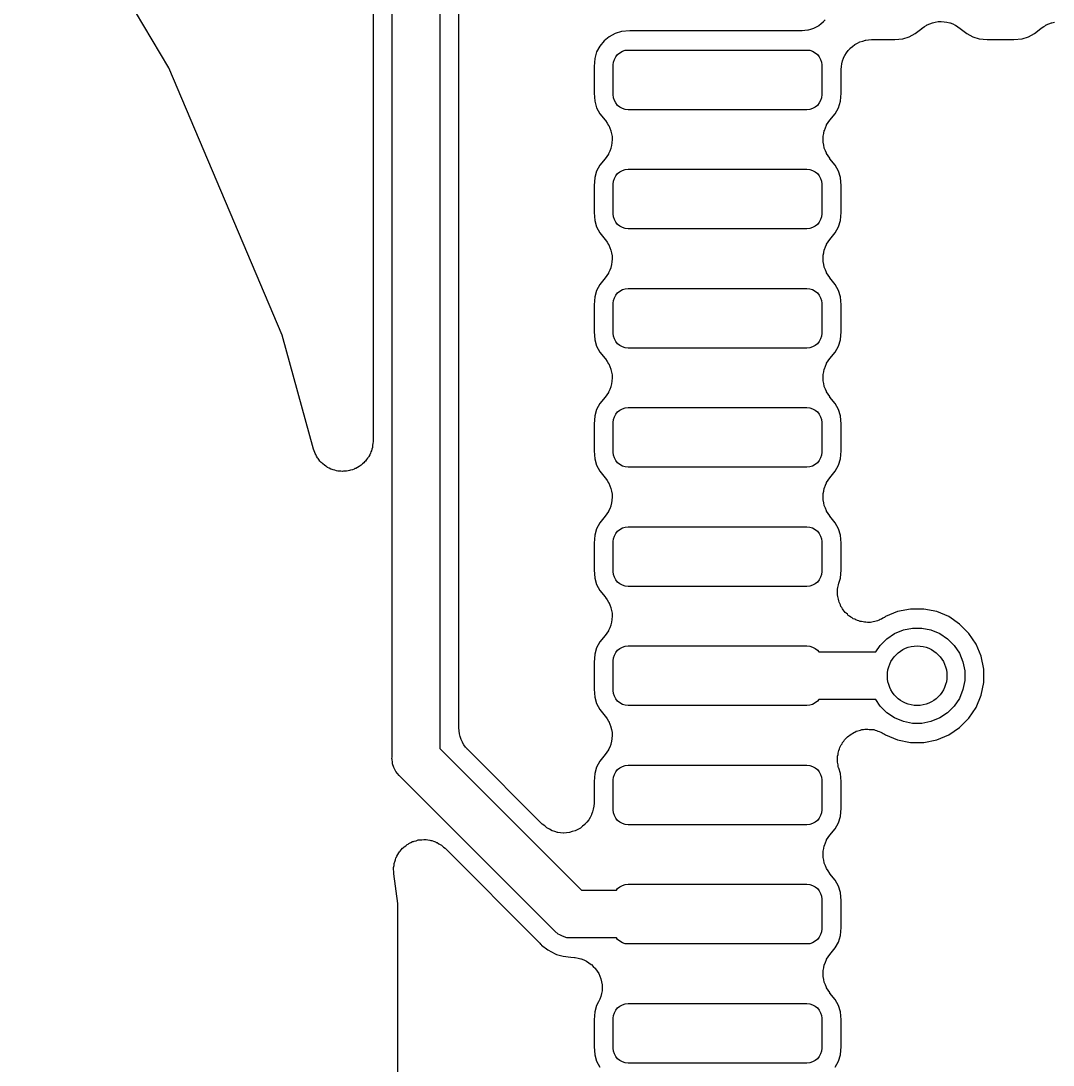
# Model space of a CAD drawing. Extents: x 115.8 to 161.5, y -138.1 to -92.5.
# Drawn here: x 146.189 to 150.52, y -115.334 to -110.953 of the extents above; entities that cross this region are included whole.
import ezdxf

# ---------------------------------------------------------------- set-up
doc = ezdxf.new("R2010")
doc.units = 0
doc.layers.add('BLACK', color=7, linetype='CONTINUOUS')

msp = doc.modelspace()

# ---------------------------------------------------------------- linework, layer by layer
at = {"layer": 'BLACK', "linetype": 'CONTINUOUS'}
for p, q in [((146.81, -111.149), (146.189, -110.1)), ((147.947, -110.573), (147.947, -114.005)), ((148.027, -113.919), (148.027, -110.618)), ((147.747, -114.042), (147.747, -110.699)), ((147.667, -110.908), (147.667, -112.716)), ((149.547, -110.965), (149.537, -110.973)), ((149.556, -110.958), (149.547, -110.965)), ((149.564, -110.948), (149.556, -110.957)), ((149.556, -110.957), (149.556, -110.957)), ((149.556, -110.957), (149.556, -110.958)), ((149.981, -110.976), (149.991, -110.97)), ((149.991, -110.97), (149.991, -110.969)), ((149.991, -110.969), (149.992, -110.969)), ((149.992, -110.969), (150.003, -110.965)), ((150.003, -110.965), (150.014, -110.96)), ((150.014, -110.96), (150.014, -110.96)), ((150.014, -110.96), (150.015, -110.96)), ((150.015, -110.96), (150.026, -110.958)), ((150.026, -110.958), (150.038, -110.955)), ((150.038, -110.955), (150.038, -110.955)), ((150.038, -110.955), (150.039, -110.955)), ((150.039, -110.955), (150.051, -110.955)), ((150.051, -110.955), (150.063, -110.956)), ((150.063, -110.956), (150.063, -110.956)), ((150.063, -110.956), (150.064, -110.956)), ((150.064, -110.956), (150.075, -110.958)), ((150.075, -110.958), (150.087, -110.96)), ((150.087, -110.96), (150.088, -110.961)), ((150.088, -110.961), (150.088, -110.961)), ((150.088, -110.961), (150.099, -110.965)), ((150.099, -110.965), (150.11, -110.97)), ((150.11, -110.97), (150.11, -110.97)), ((150.11, -110.97), (150.111, -110.97)), ((150.111, -110.97), (150.121, -110.977)), ((150.481, -110.976), (150.491, -110.97)), ((150.491, -110.97), (150.491, -110.969)), ((150.491, -110.969), (150.492, -110.969)), ((150.492, -110.969), (150.503, -110.965)), ((150.503, -110.965), (150.514, -110.96)), ((150.514, -110.96), (150.514, -110.96)), ((150.514, -110.96), (150.515, -110.96)), ((150.515, -110.96), (150.526, -110.958)), ((148.683, -111.005), (148.658, -111.019)), ((148.71, -110.997), (148.683, -111.005)), ((148.744, -110.994), (148.71, -110.997)), ((149.467, -110.994), (148.744, -110.994)), ((149.479, -110.993), (149.467, -110.994)), ((149.491, -110.992), (149.479, -110.993)), ((149.492, -110.992), (149.491, -110.992)), ((149.491, -110.992), (149.491, -110.992)), ((149.503, -110.988), (149.492, -110.992)), ((149.515, -110.985), (149.503, -110.988)), ((149.526, -110.979), (149.515, -110.984)), ((149.515, -110.984), (149.515, -110.985)), ((149.515, -110.985), (149.515, -110.985)), ((149.537, -110.973), (149.526, -110.979)), ((149.537, -110.973), (149.537, -110.973)), ((149.537, -110.973), (149.537, -110.973)), ((149.917, -111.02), (149.942, -111.006)), ((149.942, -111.006), (149.969, -110.984)), ((149.969, -110.984), (149.97, -110.983)), ((149.97, -110.983), (149.97, -110.983)), ((149.97, -110.983), (149.97, -110.983)), ((149.97, -110.983), (149.971, -110.983)), ((149.971, -110.983), (149.981, -110.976)), ((150.121, -110.977), (150.131, -110.984)), ((150.131, -110.984), (150.158, -111.006)), ((150.158, -111.006), (150.183, -111.02)), ((150.417, -111.02), (150.442, -111.006)), ((150.442, -111.006), (150.469, -110.984)), ((150.469, -110.984), (150.47, -110.983)), ((150.47, -110.983), (150.47, -110.983)), ((150.47, -110.983), (150.47, -110.983)), ((150.47, -110.983), (150.471, -110.983)), ((150.471, -110.983), (150.481, -110.976)), ((148.619, -111.058), (148.605, -111.083)), ((148.636, -111.036), (148.619, -111.058)), ((148.658, -111.019), (148.636, -111.036)), ((149.678, -111.06), (149.688, -111.052)), ((149.688, -111.052), (149.699, -111.046)), ((149.688, -111.052), (149.688, -111.052)), ((149.688, -111.052), (149.688, -111.052)), ((149.699, -111.046), (149.71, -111.041)), ((149.71, -111.04), (149.722, -111.037)), ((149.71, -111.041), (149.71, -111.04)), ((149.71, -111.04), (149.71, -111.04)), ((149.722, -111.037), (149.733, -111.033)), ((149.733, -111.033), (149.734, -111.033)), ((149.734, -111.033), (149.746, -111.032)), ((149.734, -111.033), (149.734, -111.033)), ((149.746, -111.032), (149.758, -111.031)), ((149.758, -111.031), (149.856, -111.031)), ((149.856, -111.031), (149.89, -111.028)), ((149.89, -111.028), (149.917, -111.02)), ((150.183, -111.02), (150.21, -111.028)), ((150.21, -111.028), (150.244, -111.031)), ((150.244, -111.031), (150.356, -111.031)), ((150.356, -111.031), (150.39, -111.028)), ((150.39, -111.028), (150.417, -111.02)), ((148.605, -111.083), (148.597, -111.11)), ((148.686, -111.103), (148.693, -111.093)), ((148.693, -111.093), (148.703, -111.086)), ((148.703, -111.086), (148.714, -111.08)), ((148.714, -111.08), (148.725, -111.076)), ((148.725, -111.076), (148.737, -111.075)), ((148.737, -111.075), (149.487, -111.075)), ((149.487, -111.075), (149.5, -111.076)), ((149.5, -111.076), (149.511, -111.08)), ((149.511, -111.08), (149.522, -111.086)), ((149.522, -111.086), (149.532, -111.093)), ((149.532, -111.093), (149.539, -111.103)), ((149.641, -111.108), (149.647, -111.098)), ((149.647, -111.098), (149.653, -111.087)), ((149.653, -111.086), (149.661, -111.077)), ((149.653, -111.087), (149.653, -111.086)), ((149.653, -111.087), (149.653, -111.087)), ((149.661, -111.077), (149.669, -111.068)), ((149.669, -111.067), (149.678, -111.06)), ((149.669, -111.068), (149.669, -111.067)), ((149.669, -111.068), (149.669, -111.068)), ((148.597, -111.11), (148.594, -111.144)), ((148.594, -111.144), (148.594, -111.256)), ((148.675, -111.137), (148.676, -111.125)), ((148.675, -111.262), (148.675, -111.137)), ((148.676, -111.125), (148.68, -111.114)), ((148.68, -111.114), (148.686, -111.103)), ((149.539, -111.103), (149.545, -111.114)), ((149.545, -111.114), (149.549, -111.125)), ((149.549, -111.125), (149.55, -111.137)), ((149.55, -111.137), (149.55, -111.262)), ((149.631, -111.156), (149.632, -111.144)), ((149.632, -111.144), (149.634, -111.132)), ((149.634, -111.132), (149.637, -111.12)), ((149.634, -111.132), (149.634, -111.132)), ((149.634, -111.132), (149.634, -111.132)), ((149.637, -111.12), (149.641, -111.109)), ((149.641, -111.109), (149.641, -111.108)), ((149.641, -111.108), (149.641, -111.108)), ((147.286, -112.271), (146.81, -111.149)), ((149.631, -111.157), (149.631, -111.156)), ((149.631, -111.158), (149.631, -111.157)), ((149.631, -111.157), (149.631, -111.157)), ((149.631, -111.157), (149.631, -111.157)), ((149.631, -111.256), (149.631, -111.158)), ((148.594, -111.256), (148.597, -111.29)), ((148.676, -111.275), (148.675, -111.262)), ((148.68, -111.286), (148.676, -111.275)), ((149.549, -111.275), (149.545, -111.286)), ((149.55, -111.262), (149.549, -111.275)), ((149.628, -111.29), (149.631, -111.256)), ((148.597, -111.29), (148.605, -111.317)), ((148.605, -111.317), (148.619, -111.342)), ((148.686, -111.297), (148.68, -111.286)), ((148.693, -111.307), (148.686, -111.297)), ((148.703, -111.314), (148.693, -111.307)), ((148.714, -111.32), (148.703, -111.314)), ((148.725, -111.324), (148.714, -111.32)), ((149.511, -111.32), (149.5, -111.324)), ((149.522, -111.314), (149.511, -111.32)), ((149.532, -111.307), (149.522, -111.314)), ((149.539, -111.297), (149.532, -111.307)), ((149.545, -111.286), (149.539, -111.297)), ((149.606, -111.342), (149.62, -111.317)), ((149.62, -111.317), (149.628, -111.29)), ((148.619, -111.342), (148.641, -111.369)), ((148.737, -111.325), (148.725, -111.324)), ((149.487, -111.325), (148.737, -111.325)), ((149.5, -111.324), (149.487, -111.325)), ((149.584, -111.369), (149.606, -111.342)), ((148.641, -111.369), (148.642, -111.37)), ((148.642, -111.37), (148.642, -111.37)), ((148.642, -111.37), (148.642, -111.37)), ((148.642, -111.37), (148.642, -111.371)), ((148.642, -111.371), (148.649, -111.381)), ((148.649, -111.381), (148.655, -111.391)), ((148.655, -111.391), (148.656, -111.391)), ((148.656, -111.391), (148.656, -111.392)), ((148.656, -111.392), (148.66, -111.403)), ((148.66, -111.403), (148.665, -111.414)), ((149.561, -111.412), (149.565, -111.401)), ((149.565, -111.401), (149.57, -111.39)), ((149.57, -111.389), (149.577, -111.379)), ((149.57, -111.39), (149.57, -111.389)), ((149.57, -111.39), (149.57, -111.39)), ((149.577, -111.379), (149.584, -111.369)), ((148.665, -111.414), (148.665, -111.414)), ((148.665, -111.414), (148.665, -111.415)), ((148.665, -111.415), (148.667, -111.426)), ((148.667, -111.426), (148.67, -111.438)), ((148.67, -111.451), (148.669, -111.463)), ((148.67, -111.438), (148.67, -111.438)), ((148.67, -111.438), (148.67, -111.439)), ((148.67, -111.439), (148.67, -111.451)), ((149.555, -111.449), (149.556, -111.437)), ((149.555, -111.461), (149.555, -111.449)), ((149.556, -111.436), (149.558, -111.425)), ((149.556, -111.437), (149.556, -111.436)), ((149.556, -111.437), (149.556, -111.437)), ((149.558, -111.425), (149.56, -111.413)), ((149.56, -111.413), (149.561, -111.412)), ((149.561, -111.412), (149.561, -111.412)), ((148.664, -111.488), (148.66, -111.499)), ((148.665, -111.487), (148.664, -111.488)), ((148.664, -111.488), (148.664, -111.488)), ((148.667, -111.475), (148.665, -111.487)), ((148.669, -111.464), (148.667, -111.475)), ((148.669, -111.463), (148.669, -111.463)), ((148.669, -111.463), (148.669, -111.464)), ((149.555, -111.462), (149.555, -111.461)), ((149.558, -111.474), (149.555, -111.462)), ((149.555, -111.462), (149.555, -111.462)), ((149.56, -111.485), (149.558, -111.474)), ((149.56, -111.486), (149.56, -111.485)), ((149.565, -111.497), (149.56, -111.486)), ((149.56, -111.486), (149.56, -111.486)), ((148.641, -111.531), (148.619, -111.558)), ((148.648, -111.521), (148.641, -111.531)), ((148.655, -111.511), (148.648, -111.521)), ((148.66, -111.499), (148.655, -111.51)), ((148.655, -111.51), (148.655, -111.51)), ((148.655, -111.51), (148.655, -111.511)), ((149.569, -111.508), (149.565, -111.497)), ((149.569, -111.509), (149.569, -111.508)), ((149.57, -111.509), (149.569, -111.509)), ((149.576, -111.519), (149.57, -111.509)), ((149.583, -111.529), (149.576, -111.519)), ((149.583, -111.53), (149.583, -111.529)), ((149.584, -111.531), (149.583, -111.53)), ((149.583, -111.53), (149.583, -111.53)), ((149.583, -111.53), (149.583, -111.53)), ((149.606, -111.558), (149.584, -111.531)), ((148.605, -111.583), (148.597, -111.61)), ((148.619, -111.558), (148.605, -111.583)), ((148.703, -111.586), (148.714, -111.58)), ((148.714, -111.58), (148.725, -111.576)), ((148.725, -111.576), (148.737, -111.575)), ((148.737, -111.575), (149.487, -111.575)), ((149.487, -111.575), (149.5, -111.576)), ((149.5, -111.576), (149.511, -111.58)), ((149.511, -111.58), (149.522, -111.586)), ((149.62, -111.583), (149.606, -111.558)), ((149.628, -111.61), (149.62, -111.583)), ((148.597, -111.61), (148.594, -111.644)), ((148.675, -111.637), (148.676, -111.625)), ((148.676, -111.625), (148.68, -111.614)), ((148.68, -111.614), (148.686, -111.603)), ((148.686, -111.603), (148.693, -111.593)), ((148.693, -111.593), (148.703, -111.586)), ((149.522, -111.586), (149.532, -111.593)), ((149.532, -111.593), (149.539, -111.603)), ((149.539, -111.603), (149.545, -111.614)), ((149.545, -111.614), (149.549, -111.625)), ((149.549, -111.625), (149.55, -111.637)), ((149.631, -111.644), (149.628, -111.61)), ((148.594, -111.644), (148.594, -111.756)), ((148.675, -111.762), (148.675, -111.637)), ((149.55, -111.637), (149.55, -111.762)), ((149.631, -111.756), (149.631, -111.644)), ((148.594, -111.756), (148.597, -111.79)), ((149.628, -111.79), (149.631, -111.756)), ((148.597, -111.79), (148.605, -111.817)), ((148.676, -111.775), (148.675, -111.762)), ((148.68, -111.786), (148.676, -111.775)), ((148.686, -111.797), (148.68, -111.786)), ((148.693, -111.807), (148.686, -111.797)), ((149.539, -111.797), (149.532, -111.807)), ((149.545, -111.786), (149.539, -111.797)), ((149.549, -111.775), (149.545, -111.786)), ((149.55, -111.762), (149.549, -111.775)), ((149.62, -111.817), (149.628, -111.79)), ((148.605, -111.817), (148.619, -111.842)), ((148.619, -111.842), (148.641, -111.869)), ((148.703, -111.814), (148.693, -111.807)), ((148.714, -111.82), (148.703, -111.814)), ((148.725, -111.824), (148.714, -111.82)), ((148.737, -111.825), (148.725, -111.824)), ((149.487, -111.825), (148.737, -111.825)), ((149.5, -111.824), (149.487, -111.825)), ((149.511, -111.82), (149.5, -111.824)), ((149.522, -111.814), (149.511, -111.82)), ((149.532, -111.807), (149.522, -111.814)), ((149.584, -111.869), (149.606, -111.842)), ((149.606, -111.842), (149.62, -111.817)), ((148.641, -111.869), (148.642, -111.87)), ((148.642, -111.87), (148.642, -111.87)), ((148.642, -111.87), (148.642, -111.87)), ((148.642, -111.87), (148.642, -111.871)), ((148.642, -111.871), (148.649, -111.881)), ((148.649, -111.881), (148.655, -111.891)), ((149.565, -111.901), (149.57, -111.89)), ((149.57, -111.889), (149.577, -111.879)), ((149.57, -111.89), (149.57, -111.889)), ((149.57, -111.89), (149.57, -111.89)), ((149.577, -111.879), (149.584, -111.869)), ((148.655, -111.891), (148.656, -111.891)), ((148.656, -111.891), (148.656, -111.892)), ((148.656, -111.892), (148.66, -111.903)), ((148.66, -111.903), (148.665, -111.914)), ((148.665, -111.914), (148.665, -111.914)), ((148.665, -111.914), (148.665, -111.915)), ((148.665, -111.915), (148.667, -111.926)), ((148.667, -111.926), (148.67, -111.938)), ((149.556, -111.936), (149.558, -111.925)), ((149.558, -111.925), (149.56, -111.913)), ((149.56, -111.913), (149.561, -111.912)), ((149.561, -111.912), (149.565, -111.901)), ((149.561, -111.912), (149.561, -111.912)), ((148.667, -111.975), (148.665, -111.987)), ((148.669, -111.964), (148.667, -111.975)), ((148.67, -111.951), (148.669, -111.963)), ((148.669, -111.963), (148.669, -111.963)), ((148.669, -111.963), (148.669, -111.964)), ((148.67, -111.938), (148.67, -111.938)), ((148.67, -111.938), (148.67, -111.939)), ((148.67, -111.939), (148.67, -111.951)), ((149.555, -111.949), (149.556, -111.937)), ((149.555, -111.961), (149.555, -111.949)), ((149.555, -111.962), (149.555, -111.961)), ((149.558, -111.974), (149.555, -111.962)), ((149.555, -111.962), (149.555, -111.962)), ((149.556, -111.937), (149.556, -111.936)), ((149.556, -111.937), (149.556, -111.937)), ((149.56, -111.985), (149.558, -111.974)), ((148.648, -112.021), (148.641, -112.031)), ((148.655, -112.011), (148.648, -112.021)), ((148.66, -111.999), (148.655, -112.01)), ((148.655, -112.01), (148.655, -112.01)), ((148.655, -112.01), (148.655, -112.011)), ((148.664, -111.988), (148.66, -111.999)), ((148.665, -111.987), (148.664, -111.988)), ((148.664, -111.988), (148.664, -111.988)), ((149.56, -111.986), (149.56, -111.985)), ((149.565, -111.997), (149.56, -111.986)), ((149.56, -111.986), (149.56, -111.986)), ((149.569, -112.008), (149.565, -111.997)), ((149.569, -112.009), (149.569, -112.008)), ((149.57, -112.009), (149.569, -112.009)), ((149.576, -112.019), (149.57, -112.009)), ((149.583, -112.029), (149.576, -112.019)), ((148.619, -112.058), (148.605, -112.083)), ((148.641, -112.031), (148.619, -112.058)), ((149.583, -112.03), (149.583, -112.029)), ((149.584, -112.031), (149.583, -112.03)), ((149.583, -112.03), (149.583, -112.03)), ((149.583, -112.03), (149.583, -112.03)), ((149.606, -112.058), (149.584, -112.031)), ((149.62, -112.083), (149.606, -112.058)), ((148.605, -112.083), (148.597, -112.11)), ((148.68, -112.114), (148.686, -112.103)), ((148.686, -112.103), (148.693, -112.093)), ((148.693, -112.093), (148.703, -112.086)), ((148.703, -112.086), (148.714, -112.08)), ((148.714, -112.08), (148.725, -112.076)), ((148.725, -112.076), (148.737, -112.075)), ((148.737, -112.075), (149.487, -112.075)), ((149.487, -112.075), (149.5, -112.076)), ((149.5, -112.076), (149.511, -112.08)), ((149.511, -112.08), (149.522, -112.086)), ((149.522, -112.086), (149.532, -112.093)), ((149.532, -112.093), (149.539, -112.103)), ((149.539, -112.103), (149.545, -112.114)), ((149.628, -112.11), (149.62, -112.083)), ((148.597, -112.11), (148.594, -112.144)), ((148.594, -112.144), (148.594, -112.256)), ((148.675, -112.137), (148.676, -112.125)), ((148.675, -112.262), (148.675, -112.137)), ((148.676, -112.125), (148.68, -112.114)), ((149.545, -112.114), (149.549, -112.125)), ((149.549, -112.125), (149.55, -112.137)), ((149.55, -112.137), (149.55, -112.262)), ((149.631, -112.144), (149.628, -112.11)), ((149.631, -112.256), (149.631, -112.144)), ((147.417, -112.749), (147.286, -112.271)), ((148.594, -112.256), (148.597, -112.29)), ((148.676, -112.275), (148.675, -112.262)), ((148.68, -112.286), (148.676, -112.275)), ((149.549, -112.275), (149.545, -112.286)), ((149.55, -112.262), (149.549, -112.275)), ((149.628, -112.29), (149.631, -112.256)), ((148.597, -112.29), (148.605, -112.317)), ((148.605, -112.317), (148.619, -112.342)), ((148.686, -112.297), (148.68, -112.286)), ((148.693, -112.307), (148.686, -112.297)), ((148.703, -112.314), (148.693, -112.307)), ((148.714, -112.32), (148.703, -112.314)), ((148.725, -112.324), (148.714, -112.32)), ((148.737, -112.325), (148.725, -112.324)), ((149.487, -112.325), (148.737, -112.325)), ((149.5, -112.324), (149.487, -112.325)), ((149.511, -112.32), (149.5, -112.324)), ((149.522, -112.314), (149.511, -112.32)), ((149.532, -112.307), (149.522, -112.314)), ((149.539, -112.297), (149.532, -112.307)), ((149.545, -112.286), (149.539, -112.297)), ((149.606, -112.342), (149.62, -112.317)), ((149.62, -112.317), (149.628, -112.29)), ((148.619, -112.342), (148.641, -112.369)), ((148.641, -112.369), (148.642, -112.37)), ((148.642, -112.37), (148.642, -112.37)), ((148.642, -112.37), (148.642, -112.37)), ((148.642, -112.37), (148.642, -112.371)), ((148.642, -112.371), (148.649, -112.381)), ((149.577, -112.379), (149.584, -112.369)), ((149.584, -112.369), (149.606, -112.342)), ((148.649, -112.381), (148.655, -112.391)), ((148.655, -112.391), (148.656, -112.391)), ((148.656, -112.391), (148.656, -112.392)), ((148.656, -112.392), (148.66, -112.403)), ((148.66, -112.403), (148.665, -112.414)), ((148.665, -112.414), (148.665, -112.414)), ((148.665, -112.414), (148.665, -112.415)), ((148.665, -112.415), (148.667, -112.426)), ((149.558, -112.425), (149.56, -112.413)), ((149.56, -112.413), (149.561, -112.412)), ((149.561, -112.412), (149.565, -112.401)), ((149.561, -112.412), (149.561, -112.412)), ((149.565, -112.401), (149.57, -112.39)), ((149.57, -112.389), (149.577, -112.379)), ((149.57, -112.39), (149.57, -112.389)), ((149.57, -112.39), (149.57, -112.39)), ((148.667, -112.426), (148.67, -112.438)), ((148.67, -112.451), (148.669, -112.463)), ((148.67, -112.438), (148.67, -112.438)), ((148.67, -112.438), (148.67, -112.439)), ((148.67, -112.439), (148.67, -112.451)), ((149.555, -112.449), (149.556, -112.437)), ((149.555, -112.461), (149.555, -112.449)), ((149.556, -112.436), (149.558, -112.425)), ((149.556, -112.437), (149.556, -112.436)), ((149.556, -112.437), (149.556, -112.437)), ((148.66, -112.499), (148.655, -112.51)), ((148.664, -112.488), (148.66, -112.499)), ((148.665, -112.487), (148.664, -112.488)), ((148.664, -112.488), (148.664, -112.488)), ((148.667, -112.475), (148.665, -112.487)), ((148.669, -112.464), (148.667, -112.475)), ((148.669, -112.463), (148.669, -112.463)), ((148.669, -112.463), (148.669, -112.464)), ((149.555, -112.462), (149.555, -112.461)), ((149.558, -112.474), (149.555, -112.462)), ((149.555, -112.462), (149.555, -112.462)), ((149.56, -112.485), (149.558, -112.474)), ((149.56, -112.486), (149.56, -112.485)), ((149.565, -112.497), (149.56, -112.486)), ((149.56, -112.486), (149.56, -112.486)), ((149.569, -112.508), (149.565, -112.497)), ((148.641, -112.531), (148.619, -112.558)), ((148.648, -112.521), (148.641, -112.531)), ((148.655, -112.511), (148.648, -112.521)), ((148.655, -112.51), (148.655, -112.51)), ((148.655, -112.51), (148.655, -112.511)), ((149.569, -112.509), (149.569, -112.508)), ((149.57, -112.509), (149.569, -112.509)), ((149.576, -112.519), (149.57, -112.509)), ((149.583, -112.529), (149.576, -112.519)), ((149.583, -112.53), (149.583, -112.529)), ((149.584, -112.531), (149.583, -112.53)), ((149.583, -112.53), (149.583, -112.53)), ((149.583, -112.53), (149.583, -112.53)), ((149.606, -112.558), (149.584, -112.531)), ((148.605, -112.583), (148.597, -112.61)), ((148.619, -112.558), (148.605, -112.583)), ((148.693, -112.593), (148.703, -112.586)), ((148.703, -112.586), (148.714, -112.58)), ((148.714, -112.58), (148.725, -112.576)), ((148.725, -112.576), (148.737, -112.575)), ((148.737, -112.575), (149.487, -112.575)), ((149.487, -112.575), (149.5, -112.576)), ((149.5, -112.576), (149.511, -112.58)), ((149.511, -112.58), (149.522, -112.586)), ((149.522, -112.586), (149.532, -112.593)), ((149.62, -112.583), (149.606, -112.558)), ((149.628, -112.61), (149.62, -112.583)), ((148.597, -112.61), (148.594, -112.644)), ((148.675, -112.637), (148.676, -112.625)), ((148.676, -112.625), (148.68, -112.614)), ((148.68, -112.614), (148.686, -112.603)), ((148.686, -112.603), (148.693, -112.593)), ((149.532, -112.593), (149.539, -112.603)), ((149.539, -112.603), (149.545, -112.614)), ((149.545, -112.614), (149.549, -112.625)), ((149.549, -112.625), (149.55, -112.637)), ((149.631, -112.644), (149.628, -112.61)), ((148.594, -112.644), (148.594, -112.756)), ((148.675, -112.762), (148.675, -112.637)), ((149.55, -112.637), (149.55, -112.762)), ((149.631, -112.756), (149.631, -112.644)), ((147.667, -112.717), (147.666, -112.725)), ((147.667, -112.716), (147.667, -112.717)), ((147.42, -112.757), (147.417, -112.749)), ((147.422, -112.764), (147.42, -112.757)), ((147.424, -112.768), (147.422, -112.764)), ((147.656, -112.766), (147.653, -112.773)), ((147.658, -112.761), (147.656, -112.766)), ((147.66, -112.757), (147.658, -112.761)), ((147.661, -112.75), (147.66, -112.757)), ((147.664, -112.742), (147.661, -112.75)), ((147.665, -112.733), (147.664, -112.737)), ((147.664, -112.737), (147.664, -112.742)), ((147.666, -112.725), (147.665, -112.733)), ((148.594, -112.756), (148.597, -112.79)), ((148.676, -112.775), (148.675, -112.762)), ((149.55, -112.762), (149.549, -112.775)), ((149.628, -112.79), (149.631, -112.756)), ((147.426, -112.772), (147.424, -112.768)), ((147.43, -112.779), (147.426, -112.772)), ((147.434, -112.786), (147.43, -112.779)), ((147.437, -112.789), (147.434, -112.786)), ((147.439, -112.793), (147.437, -112.789)), ((147.444, -112.799), (147.439, -112.793)), ((147.449, -112.805), (147.444, -112.799)), ((147.453, -112.808), (147.449, -112.805)), ((147.456, -112.811), (147.453, -112.808)), ((147.628, -112.806), (147.622, -112.811)), ((147.631, -112.803), (147.628, -112.806)), ((147.635, -112.8), (147.631, -112.803)), ((147.639, -112.793), (147.635, -112.8)), ((147.644, -112.787), (147.639, -112.793)), ((147.647, -112.783), (147.644, -112.787)), ((147.649, -112.78), (147.647, -112.783)), ((147.653, -112.773), (147.649, -112.78)), ((148.597, -112.79), (148.605, -112.817)), ((148.68, -112.786), (148.676, -112.775)), ((148.686, -112.797), (148.68, -112.786)), ((148.693, -112.807), (148.686, -112.797)), ((148.703, -112.814), (148.693, -112.807)), ((149.532, -112.807), (149.522, -112.814)), ((149.539, -112.797), (149.532, -112.807)), ((149.545, -112.786), (149.539, -112.797)), ((149.549, -112.775), (149.545, -112.786)), ((149.62, -112.817), (149.628, -112.79)), ((147.463, -112.816), (147.456, -112.811)), ((147.469, -112.821), (147.463, -112.816)), ((147.473, -112.823), (147.469, -112.821)), ((147.476, -112.826), (147.473, -112.823)), ((147.483, -112.829), (147.476, -112.826)), ((147.49, -112.833), (147.483, -112.829)), ((147.495, -112.834), (147.49, -112.833)), ((147.499, -112.836), (147.495, -112.834)), ((147.507, -112.838), (147.499, -112.836)), ((147.514, -112.84), (147.507, -112.838)), ((147.519, -112.841), (147.514, -112.84)), ((147.523, -112.842), (147.519, -112.841)), ((147.531, -112.842), (147.523, -112.842)), ((147.539, -112.843), (147.531, -112.842)), ((147.543, -112.842), (147.539, -112.843)), ((147.548, -112.842), (147.543, -112.842)), ((147.556, -112.841), (147.548, -112.842)), ((147.563, -112.84), (147.556, -112.841)), ((147.568, -112.839), (147.563, -112.84)), ((147.572, -112.838), (147.568, -112.839)), ((147.58, -112.836), (147.572, -112.838)), ((147.587, -112.833), (147.58, -112.836)), ((147.591, -112.831), (147.587, -112.833)), ((147.595, -112.83), (147.591, -112.831)), ((147.602, -112.826), (147.595, -112.83)), ((147.609, -112.822), (147.602, -112.826)), ((147.613, -112.819), (147.609, -112.822)), ((147.617, -112.817), (147.613, -112.819)), ((147.622, -112.811), (147.617, -112.817)), ((148.605, -112.817), (148.619, -112.842)), ((148.619, -112.842), (148.641, -112.869)), ((148.714, -112.82), (148.703, -112.814)), ((148.725, -112.824), (148.714, -112.82)), ((148.737, -112.825), (148.725, -112.824)), ((149.487, -112.825), (148.737, -112.825)), ((149.5, -112.824), (149.487, -112.825)), ((149.511, -112.82), (149.5, -112.824)), ((149.522, -112.814), (149.511, -112.82)), ((149.584, -112.869), (149.606, -112.842)), ((149.606, -112.842), (149.62, -112.817)), ((148.641, -112.869), (148.642, -112.87)), ((148.642, -112.87), (148.642, -112.87)), ((148.642, -112.87), (148.642, -112.87)), ((148.642, -112.87), (148.642, -112.871)), ((148.642, -112.871), (148.649, -112.881)), ((148.649, -112.881), (148.655, -112.891)), ((148.655, -112.891), (148.656, -112.891)), ((148.656, -112.891), (148.656, -112.892)), ((148.656, -112.892), (148.66, -112.903)), ((149.565, -112.901), (149.57, -112.89)), ((149.57, -112.889), (149.577, -112.879)), ((149.57, -112.89), (149.57, -112.889)), ((149.57, -112.89), (149.57, -112.89)), ((149.577, -112.879), (149.584, -112.869)), ((148.66, -112.903), (148.665, -112.914)), ((148.665, -112.914), (148.665, -112.914)), ((148.665, -112.914), (148.665, -112.915)), ((148.665, -112.915), (148.667, -112.926)), ((148.667, -112.926), (148.67, -112.938)), ((148.67, -112.938), (148.67, -112.938)), ((148.67, -112.938), (148.67, -112.939)), ((148.67, -112.939), (148.67, -112.951)), ((149.555, -112.949), (149.556, -112.937)), ((149.556, -112.936), (149.558, -112.925)), ((149.556, -112.937), (149.556, -112.936)), ((149.556, -112.937), (149.556, -112.937)), ((149.558, -112.925), (149.56, -112.913)), ((149.56, -112.913), (149.561, -112.912)), ((149.561, -112.912), (149.565, -112.901)), ((149.561, -112.912), (149.561, -112.912)), ((148.667, -112.975), (148.665, -112.987)), ((148.669, -112.964), (148.667, -112.975)), ((148.67, -112.951), (148.669, -112.963)), ((148.669, -112.963), (148.669, -112.963)), ((148.669, -112.963), (148.669, -112.964)), ((149.555, -112.961), (149.555, -112.949)), ((149.555, -112.962), (149.555, -112.961)), ((149.558, -112.974), (149.555, -112.962)), ((149.555, -112.962), (149.555, -112.962)), ((149.56, -112.985), (149.558, -112.974)), ((149.56, -112.986), (149.56, -112.985)), ((148.648, -113.021), (148.641, -113.031)), ((148.655, -113.011), (148.648, -113.021)), ((148.66, -112.999), (148.655, -113.01)), ((148.655, -113.01), (148.655, -113.01)), ((148.655, -113.01), (148.655, -113.011)), ((148.664, -112.988), (148.66, -112.999)), ((148.665, -112.987), (148.664, -112.988)), ((148.664, -112.988), (148.664, -112.988)), ((149.565, -112.997), (149.56, -112.986)), ((149.56, -112.986), (149.56, -112.986)), ((149.569, -113.008), (149.565, -112.997)), ((149.569, -113.009), (149.569, -113.008)), ((149.57, -113.009), (149.569, -113.009)), ((149.576, -113.019), (149.57, -113.009)), ((149.583, -113.029), (149.576, -113.019)), ((149.583, -113.03), (149.583, -113.029)), ((148.619, -113.058), (148.605, -113.083)), ((148.641, -113.031), (148.619, -113.058)), ((149.584, -113.031), (149.583, -113.03)), ((149.583, -113.03), (149.583, -113.03)), ((149.583, -113.03), (149.583, -113.03)), ((149.606, -113.058), (149.584, -113.031)), ((149.62, -113.083), (149.606, -113.058)), ((148.597, -113.11), (148.594, -113.144)), ((148.605, -113.083), (148.597, -113.11)), ((148.676, -113.125), (148.68, -113.114)), ((148.68, -113.114), (148.686, -113.103)), ((148.686, -113.103), (148.693, -113.093)), ((148.693, -113.093), (148.703, -113.086)), ((148.703, -113.086), (148.714, -113.08)), ((148.714, -113.08), (148.725, -113.076)), ((148.725, -113.076), (148.737, -113.075)), ((148.737, -113.075), (149.487, -113.075)), ((149.487, -113.075), (149.5, -113.076)), ((149.5, -113.076), (149.511, -113.08)), ((149.511, -113.08), (149.522, -113.086)), ((149.522, -113.086), (149.532, -113.093)), ((149.532, -113.093), (149.539, -113.103)), ((149.539, -113.103), (149.545, -113.114)), ((149.545, -113.114), (149.549, -113.125)), ((149.628, -113.11), (149.62, -113.083)), ((149.631, -113.144), (149.628, -113.11)), ((148.594, -113.144), (148.594, -113.256)), ((148.675, -113.137), (148.676, -113.125)), ((148.675, -113.262), (148.675, -113.137)), ((149.549, -113.125), (149.55, -113.137)), ((149.55, -113.137), (149.55, -113.262)), ((149.631, -113.256), (149.631, -113.144)), ((148.594, -113.256), (148.597, -113.29)), ((148.597, -113.29), (148.605, -113.317)), ((148.676, -113.275), (148.675, -113.262)), ((148.68, -113.286), (148.676, -113.275)), ((148.686, -113.297), (148.68, -113.286)), ((149.545, -113.286), (149.539, -113.297)), ((149.549, -113.275), (149.545, -113.286)), ((149.55, -113.262), (149.549, -113.275)), ((149.621, -113.312), (149.628, -113.29)), ((149.628, -113.29), (149.631, -113.256)), ((148.605, -113.317), (148.619, -113.342)), ((148.693, -113.307), (148.686, -113.297)), ((148.703, -113.314), (148.693, -113.307)), ((148.714, -113.32), (148.703, -113.314)), ((148.725, -113.324), (148.714, -113.32)), ((148.737, -113.325), (148.725, -113.324)), ((149.487, -113.325), (148.737, -113.325)), ((149.5, -113.324), (149.487, -113.325)), ((149.511, -113.32), (149.5, -113.324)), ((149.522, -113.314), (149.511, -113.32)), ((149.532, -113.307), (149.522, -113.314)), ((149.539, -113.297), (149.532, -113.307)), ((149.616, -113.337), (149.617, -113.33)), ((149.617, -113.33), (149.618, -113.324)), ((149.618, -113.324), (149.62, -113.318)), ((149.62, -113.318), (149.621, -113.312)), ((148.619, -113.342), (148.641, -113.369)), ((148.641, -113.369), (148.642, -113.37)), ((148.642, -113.37), (148.642, -113.37)), ((148.642, -113.37), (148.642, -113.37)), ((148.642, -113.37), (148.642, -113.371)), ((148.642, -113.371), (148.649, -113.381)), ((149.616, -113.343), (149.616, -113.337)), ((149.616, -113.349), (149.616, -113.343)), ((149.616, -113.355), (149.616, -113.349)), ((149.616, -113.361), (149.616, -113.355)), ((149.617, -113.367), (149.616, -113.361)), ((149.618, -113.373), (149.617, -113.367)), ((149.62, -113.379), (149.618, -113.373)), ((149.621, -113.386), (149.62, -113.379)), ((148.649, -113.381), (148.655, -113.391)), ((148.655, -113.391), (148.656, -113.391)), ((148.656, -113.391), (148.656, -113.392)), ((148.656, -113.392), (148.66, -113.403)), ((148.66, -113.403), (148.665, -113.414)), ((148.665, -113.414), (148.665, -113.414)), ((148.665, -113.414), (148.665, -113.415)), ((148.665, -113.415), (148.667, -113.426)), ((149.623, -113.391), (149.621, -113.386)), ((149.625, -113.397), (149.623, -113.391)), ((149.628, -113.403), (149.625, -113.397)), ((149.63, -113.409), (149.628, -113.403)), ((149.634, -113.414), (149.63, -113.409)), ((149.636, -113.419), (149.634, -113.414)), ((149.64, -113.424), (149.636, -113.419)), ((149.644, -113.429), (149.64, -113.424)), ((149.922, -113.42), (149.868, -113.431)), ((149.978, -113.42), (149.922, -113.42)), ((150.032, -113.431), (149.978, -113.42)), ((148.667, -113.426), (148.67, -113.438)), ((148.669, -113.464), (148.667, -113.475)), ((148.67, -113.451), (148.669, -113.463)), ((148.669, -113.463), (148.669, -113.463)), ((148.669, -113.463), (148.669, -113.464)), ((148.67, -113.438), (148.67, -113.438)), ((148.67, -113.438), (148.67, -113.439)), ((148.67, -113.439), (148.67, -113.451)), ((149.648, -113.434), (149.644, -113.429)), ((149.652, -113.438), (149.648, -113.434)), ((149.657, -113.442), (149.652, -113.438)), ((149.661, -113.447), (149.657, -113.442)), ((149.666, -113.45), (149.661, -113.447)), ((149.671, -113.454), (149.666, -113.45)), ((149.677, -113.457), (149.671, -113.454)), ((149.682, -113.461), (149.677, -113.457)), ((149.688, -113.463), (149.682, -113.461)), ((149.693, -113.466), (149.688, -113.463)), ((149.699, -113.468), (149.693, -113.466)), ((149.79, -113.467), (149.784, -113.469)), ((149.795, -113.464), (149.79, -113.467)), ((149.801, -113.462), (149.795, -113.464)), ((149.806, -113.458), (149.801, -113.462)), ((149.812, -113.456), (149.806, -113.458)), ((149.813, -113.455), (149.812, -113.456)), ((149.817, -113.452), (149.813, -113.455)), ((149.868, -113.431), (149.817, -113.452)), ((150.083, -113.452), (150.032, -113.431)), ((150.128, -113.483), (150.083, -113.452)), ((148.655, -113.511), (148.648, -113.521)), ((148.66, -113.499), (148.655, -113.51)), ((148.655, -113.51), (148.655, -113.51)), ((148.655, -113.51), (148.655, -113.511)), ((148.664, -113.488), (148.66, -113.499)), ((148.665, -113.487), (148.664, -113.488)), ((148.664, -113.488), (148.664, -113.488)), ((148.667, -113.475), (148.665, -113.487)), ((149.705, -113.47), (149.699, -113.468)), ((149.711, -113.472), (149.705, -113.47)), ((149.716, -113.473), (149.711, -113.472)), ((149.723, -113.474), (149.716, -113.473)), ((149.729, -113.475), (149.723, -113.474)), ((149.735, -113.475), (149.729, -113.475)), ((149.741, -113.476), (149.735, -113.475)), ((149.747, -113.476), (149.741, -113.476)), ((149.754, -113.476), (149.747, -113.476)), ((149.76, -113.475), (149.754, -113.476)), ((149.766, -113.474), (149.76, -113.475)), ((149.772, -113.472), (149.766, -113.474)), ((149.778, -113.471), (149.772, -113.472)), ((149.784, -113.469), (149.778, -113.471)), ((149.855, -113.523), (149.892, -113.508)), ((149.892, -113.508), (149.93, -113.5)), ((149.93, -113.5), (149.97, -113.5)), ((149.97, -113.5), (150.008, -113.508)), ((150.008, -113.508), (150.045, -113.523)), ((150.167, -113.522), (150.128, -113.483)), ((148.641, -113.531), (148.619, -113.558)), ((148.648, -113.521), (148.641, -113.531)), ((149.795, -113.573), (149.823, -113.545)), ((149.823, -113.545), (149.855, -113.523)), ((150.045, -113.523), (150.077, -113.545)), ((150.077, -113.545), (150.105, -113.573)), ((150.198, -113.567), (150.167, -113.522)), ((148.605, -113.583), (148.597, -113.61)), ((148.619, -113.558), (148.605, -113.583)), ((148.686, -113.603), (148.693, -113.593)), ((148.693, -113.593), (148.703, -113.586)), ((148.703, -113.586), (148.714, -113.58)), ((148.714, -113.58), (148.725, -113.576)), ((148.725, -113.576), (148.737, -113.575)), ((148.737, -113.575), (149.487, -113.575)), ((149.487, -113.575), (149.5, -113.576)), ((149.5, -113.576), (149.511, -113.58)), ((149.511, -113.58), (149.522, -113.586)), ((149.522, -113.586), (149.532, -113.593)), ((149.532, -113.593), (149.537, -113.6)), ((149.776, -113.6), (149.795, -113.573)), ((150.105, -113.573), (150.127, -113.605)), ((150.219, -113.618), (150.198, -113.567)), ((148.597, -113.61), (148.594, -113.644)), ((148.675, -113.637), (148.676, -113.625)), ((148.675, -113.762), (148.675, -113.637)), ((148.676, -113.625), (148.68, -113.614)), ((148.68, -113.614), (148.686, -113.603)), ((149.537, -113.6), (149.776, -113.6)), ((150.127, -113.605), (150.142, -113.642)), ((150.142, -113.642), (150.15, -113.68)), ((150.23, -113.672), (150.219, -113.618)), ((148.594, -113.644), (148.594, -113.756)), ((150.15, -113.68), (150.15, -113.72)), ((150.23, -113.728), (150.23, -113.672)), ((150.15, -113.72), (150.142, -113.758)), ((150.219, -113.782), (150.23, -113.728)), ((148.594, -113.756), (148.597, -113.79)), ((148.676, -113.775), (148.675, -113.762)), ((150.142, -113.758), (150.127, -113.795)), ((148.597, -113.79), (148.605, -113.817)), ((148.605, -113.817), (148.619, -113.842)), ((148.68, -113.786), (148.676, -113.775)), ((148.686, -113.797), (148.68, -113.786)), ((148.693, -113.807), (148.686, -113.797)), ((148.703, -113.814), (148.693, -113.807)), ((148.714, -113.82), (148.703, -113.814)), ((149.522, -113.814), (149.511, -113.82)), ((149.532, -113.807), (149.522, -113.814)), ((149.537, -113.8), (149.532, -113.807)), ((149.776, -113.8), (149.537, -113.8)), ((149.795, -113.827), (149.776, -113.8)), ((150.127, -113.795), (150.105, -113.827)), ((150.198, -113.833), (150.219, -113.782)), ((148.619, -113.842), (148.641, -113.869)), ((148.725, -113.824), (148.714, -113.82)), ((148.737, -113.825), (148.725, -113.824)), ((149.487, -113.825), (148.737, -113.825)), ((149.5, -113.824), (149.487, -113.825)), ((149.511, -113.82), (149.5, -113.824)), ((149.823, -113.855), (149.795, -113.827)), ((149.855, -113.877), (149.823, -113.855)), ((150.077, -113.855), (150.045, -113.877)), ((150.105, -113.827), (150.077, -113.855)), ((150.167, -113.878), (150.198, -113.833)), ((148.641, -113.869), (148.642, -113.87)), ((148.642, -113.87), (148.642, -113.87)), ((148.642, -113.87), (148.642, -113.87)), ((148.642, -113.87), (148.642, -113.871)), ((148.642, -113.871), (148.649, -113.881)), ((148.649, -113.881), (148.655, -113.891)), ((148.655, -113.891), (148.656, -113.891)), ((148.656, -113.891), (148.656, -113.892)), ((148.656, -113.892), (148.66, -113.903)), ((148.66, -113.903), (148.665, -113.914)), ((149.892, -113.892), (149.855, -113.877)), ((149.93, -113.9), (149.892, -113.892)), ((149.97, -113.9), (149.93, -113.9)), ((150.008, -113.892), (149.97, -113.9)), ((150.045, -113.877), (150.008, -113.892)), ((150.128, -113.917), (150.167, -113.878)), ((148.028, -113.931), (148.027, -113.919)), ((148.029, -113.943), (148.028, -113.931)), ((148.029, -113.944), (148.029, -113.943)), ((148.029, -113.943), (148.029, -113.943)), ((148.032, -113.955), (148.029, -113.944)), ((148.665, -113.914), (148.665, -113.914)), ((148.665, -113.914), (148.665, -113.915)), ((148.665, -113.915), (148.667, -113.926)), ((148.667, -113.926), (148.67, -113.938)), ((148.67, -113.938), (148.67, -113.938)), ((148.67, -113.938), (148.67, -113.939)), ((148.67, -113.939), (148.67, -113.951)), ((149.663, -113.952), (149.668, -113.949)), ((149.668, -113.949), (149.673, -113.945)), ((149.673, -113.945), (149.678, -113.942)), ((149.678, -113.942), (149.684, -113.938)), ((149.684, -113.938), (149.689, -113.936)), ((149.689, -113.936), (149.694, -113.933)), ((149.694, -113.933), (149.701, -113.931)), ((149.701, -113.931), (149.707, -113.929)), ((149.707, -113.929), (149.712, -113.928)), ((149.712, -113.928), (149.718, -113.926)), ((149.718, -113.926), (149.725, -113.926)), ((149.725, -113.926), (149.731, -113.924)), ((149.731, -113.924), (149.737, -113.924)), ((149.737, -113.924), (149.743, -113.924)), ((149.743, -113.924), (149.749, -113.925)), ((149.749, -113.925), (149.756, -113.925)), ((149.756, -113.925), (149.762, -113.926)), ((149.762, -113.926), (149.768, -113.926)), ((149.768, -113.926), (149.774, -113.928)), ((149.774, -113.928), (149.78, -113.929)), ((149.78, -113.929), (149.785, -113.932)), ((149.785, -113.932), (149.791, -113.934)), ((149.791, -113.934), (149.797, -113.937)), ((149.797, -113.937), (149.803, -113.939)), ((149.803, -113.939), (149.808, -113.942)), ((149.808, -113.942), (149.813, -113.945)), ((149.813, -113.945), (149.817, -113.948)), ((149.817, -113.948), (149.868, -113.969)), ((150.032, -113.969), (150.083, -113.948)), ((150.083, -113.948), (150.128, -113.917)), ((148.036, -113.967), (148.032, -113.955)), ((148.036, -113.968), (148.036, -113.967)), ((148.036, -113.967), (148.036, -113.967)), ((148.042, -113.978), (148.036, -113.968)), ((148.047, -113.989), (148.042, -113.978)), ((148.048, -113.99), (148.047, -113.989)), ((148.047, -113.989), (148.047, -113.989)), ((148.055, -113.999), (148.048, -113.99)), ((148.664, -113.988), (148.66, -113.999)), ((148.665, -113.987), (148.664, -113.988)), ((148.664, -113.988), (148.664, -113.988)), ((148.667, -113.975), (148.665, -113.987)), ((148.669, -113.964), (148.667, -113.975)), ((148.67, -113.951), (148.669, -113.963)), ((148.669, -113.963), (148.669, -113.963)), ((148.669, -113.963), (148.669, -113.964)), ((149.629, -113.996), (149.631, -113.99)), ((149.631, -113.99), (149.635, -113.985)), ((149.635, -113.985), (149.637, -113.98)), ((149.637, -113.98), (149.642, -113.975)), ((149.642, -113.975), (149.645, -113.969)), ((149.645, -113.969), (149.649, -113.965)), ((149.649, -113.965), (149.653, -113.961)), ((149.653, -113.961), (149.658, -113.956)), ((149.658, -113.956), (149.663, -113.952)), ((149.868, -113.969), (149.922, -113.98)), ((149.922, -113.98), (149.978, -113.98)), ((149.978, -113.98), (150.032, -113.969)), ((147.947, -114.005), (148.541, -114.6)), ((148.063, -114.008), (148.055, -113.999)), ((148.063, -114.009), (148.063, -114.008)), ((148.064, -114.009), (148.063, -114.009)), ((148.063, -114.009), (148.063, -114.009)), ((148.063, -114.009), (148.063, -114.009)), ((148.377, -114.323), (148.064, -114.009)), ((148.641, -114.031), (148.619, -114.058)), ((148.648, -114.021), (148.641, -114.031)), ((148.655, -114.011), (148.648, -114.021)), ((148.66, -113.999), (148.655, -114.01)), ((148.655, -114.01), (148.655, -114.01)), ((148.655, -114.01), (148.655, -114.011)), ((149.616, -114.037), (149.618, -114.031)), ((149.616, -114.043), (149.616, -114.037)), ((149.618, -114.025), (149.62, -114.019)), ((149.618, -114.031), (149.618, -114.025)), ((149.62, -114.019), (149.621, -114.013)), ((149.621, -114.013), (149.624, -114.007)), ((149.624, -114.007), (149.626, -114.001)), ((149.626, -114.001), (149.629, -113.996)), ((147.746, -114.047), (147.747, -114.042)), ((147.747, -114.051), (147.746, -114.047)), ((147.748, -114.062), (147.747, -114.051)), ((147.747, -114.051), (147.747, -114.051)), ((147.748, -114.066), (147.748, -114.062)), ((147.749, -114.07), (147.748, -114.066)), ((147.754, -114.085), (147.749, -114.07)), ((148.619, -114.058), (148.605, -114.083)), ((148.703, -114.086), (148.714, -114.08)), ((148.714, -114.08), (148.725, -114.076)), ((148.725, -114.076), (148.737, -114.075)), ((148.737, -114.075), (149.487, -114.075)), ((149.487, -114.075), (149.5, -114.076)), ((149.5, -114.076), (149.511, -114.08)), ((149.511, -114.08), (149.522, -114.086)), ((149.616, -114.05), (149.616, -114.043)), ((149.616, -114.056), (149.616, -114.05)), ((149.616, -114.062), (149.616, -114.056)), ((149.617, -114.068), (149.616, -114.062)), ((149.618, -114.074), (149.617, -114.068)), ((149.619, -114.08), (149.618, -114.074)), ((149.62, -114.086), (149.619, -114.08)), ((147.763, -114.102), (147.754, -114.085)), ((147.776, -114.118), (147.763, -114.102)), ((147.779, -114.121), (147.776, -114.118)), ((148.426, -114.767), (147.779, -114.121)), ((148.597, -114.11), (148.594, -114.144)), ((148.605, -114.083), (148.597, -114.11)), ((148.675, -114.137), (148.676, -114.125)), ((148.676, -114.125), (148.68, -114.114)), ((148.68, -114.114), (148.686, -114.103)), ((148.686, -114.103), (148.693, -114.093)), ((148.693, -114.093), (148.703, -114.086)), ((149.522, -114.086), (149.532, -114.093)), ((149.532, -114.093), (149.539, -114.103)), ((149.539, -114.103), (149.545, -114.114)), ((149.545, -114.114), (149.549, -114.125)), ((149.549, -114.125), (149.55, -114.137)), ((149.621, -114.088), (149.62, -114.086)), ((149.628, -114.11), (149.621, -114.088)), ((149.631, -114.144), (149.628, -114.11)), ((148.594, -114.144), (148.594, -114.233)), ((148.675, -114.262), (148.675, -114.137)), ((149.55, -114.137), (149.55, -114.262)), ((149.631, -114.256), (149.631, -114.144)), ((148.593, -114.247), (148.591, -114.259)), ((148.594, -114.235), (148.593, -114.247)), ((148.594, -114.233), (148.594, -114.234)), ((148.594, -114.234), (148.594, -114.234)), ((148.594, -114.234), (148.594, -114.234)), ((148.594, -114.234), (148.594, -114.235)), ((149.628, -114.29), (149.631, -114.256)), ((148.578, -114.294), (148.572, -114.304)), ((148.584, -114.283), (148.578, -114.294)), ((148.588, -114.271), (148.584, -114.282)), ((148.584, -114.282), (148.584, -114.283)), ((148.584, -114.283), (148.584, -114.283)), ((148.591, -114.259), (148.588, -114.271)), ((148.591, -114.259), (148.591, -114.259)), ((148.591, -114.259), (148.591, -114.259)), ((148.676, -114.275), (148.675, -114.262)), ((148.68, -114.286), (148.676, -114.275)), ((148.686, -114.297), (148.68, -114.286)), ((148.693, -114.307), (148.686, -114.297)), ((149.539, -114.297), (149.532, -114.307)), ((149.545, -114.286), (149.539, -114.297)), ((149.549, -114.275), (149.545, -114.286)), ((149.55, -114.262), (149.549, -114.275)), ((149.62, -114.317), (149.628, -114.29)), ((148.387, -114.33), (148.377, -114.323)), ((148.396, -114.338), (148.387, -114.33)), ((148.407, -114.344), (148.396, -114.338)), ((148.396, -114.338), (148.396, -114.338)), ((148.396, -114.338), (148.396, -114.338)), ((148.418, -114.35), (148.407, -114.344)), ((148.537, -114.339), (148.526, -114.345)), ((148.546, -114.331), (148.537, -114.339)), ((148.537, -114.339), (148.537, -114.339)), ((148.537, -114.339), (148.537, -114.339)), ((148.556, -114.324), (148.546, -114.331)), ((148.564, -114.314), (148.556, -114.323)), ((148.556, -114.323), (148.556, -114.323)), ((148.556, -114.323), (148.556, -114.324)), ((148.572, -114.305), (148.564, -114.314)), ((148.572, -114.304), (148.572, -114.304)), ((148.572, -114.304), (148.572, -114.305)), ((148.703, -114.314), (148.693, -114.307)), ((148.714, -114.32), (148.703, -114.314)), ((148.725, -114.324), (148.714, -114.32)), ((148.737, -114.325), (148.725, -114.324)), ((149.487, -114.325), (148.737, -114.325)), ((149.5, -114.324), (149.487, -114.325)), ((149.511, -114.32), (149.5, -114.324)), ((149.522, -114.314), (149.511, -114.32)), ((149.532, -114.307), (149.522, -114.314)), ((149.584, -114.369), (149.606, -114.342)), ((149.606, -114.342), (149.62, -114.317)), ((147.872, -114.388), (147.88, -114.387)), ((147.88, -114.387), (147.884, -114.387)), ((147.884, -114.387), (147.889, -114.387)), ((147.889, -114.387), (147.897, -114.389)), ((148.43, -114.354), (148.418, -114.35)), ((148.418, -114.35), (148.418, -114.35)), ((148.418, -114.35), (148.418, -114.35)), ((148.441, -114.357), (148.43, -114.354)), ((148.442, -114.357), (148.441, -114.357)), ((148.454, -114.359), (148.442, -114.357)), ((148.442, -114.357), (148.442, -114.357)), ((148.466, -114.36), (148.454, -114.359)), ((148.467, -114.36), (148.466, -114.36)), ((148.466, -114.36), (148.466, -114.36)), ((148.479, -114.359), (148.467, -114.36)), ((148.491, -114.358), (148.479, -114.359)), ((148.503, -114.354), (148.491, -114.358)), ((148.491, -114.358), (148.491, -114.358)), ((148.491, -114.358), (148.491, -114.358)), ((148.515, -114.351), (148.503, -114.354)), ((148.526, -114.345), (148.515, -114.35)), ((148.515, -114.35), (148.515, -114.35)), ((148.515, -114.35), (148.515, -114.351)), ((149.57, -114.389), (149.577, -114.379)), ((149.577, -114.379), (149.584, -114.369)), ((147.78, -114.436), (147.785, -114.43)), ((147.785, -114.43), (147.791, -114.424)), ((147.791, -114.424), (147.794, -114.421)), ((147.794, -114.421), (147.797, -114.418)), ((147.797, -114.418), (147.804, -114.413)), ((147.804, -114.413), (147.81, -114.408)), ((147.81, -114.408), (147.814, -114.406)), ((147.814, -114.406), (147.817, -114.404)), ((147.817, -114.404), (147.825, -114.4)), ((147.825, -114.4), (147.832, -114.396)), ((147.832, -114.396), (147.836, -114.395)), ((147.836, -114.395), (147.84, -114.394)), ((147.84, -114.394), (147.848, -114.392)), ((147.848, -114.392), (147.856, -114.389)), ((147.856, -114.389), (147.86, -114.389)), ((147.86, -114.389), (147.864, -114.388)), ((147.864, -114.388), (147.872, -114.388)), ((147.897, -114.389), (147.905, -114.39)), ((147.905, -114.39), (147.909, -114.391)), ((147.909, -114.391), (147.913, -114.391)), ((147.913, -114.391), (147.921, -114.394)), ((147.921, -114.394), (147.929, -114.397)), ((147.929, -114.397), (147.932, -114.399)), ((147.932, -114.399), (147.936, -114.4)), ((147.936, -114.4), (147.943, -114.405)), ((147.943, -114.405), (147.951, -114.409)), ((147.951, -114.409), (147.954, -114.411)), ((147.954, -114.411), (147.957, -114.413)), ((147.957, -114.413), (147.963, -114.419)), ((147.963, -114.419), (147.97, -114.424)), ((147.97, -114.424), (148.362, -114.817)), ((149.556, -114.436), (149.558, -114.425)), ((149.558, -114.425), (149.56, -114.413)), ((149.56, -114.413), (149.561, -114.412)), ((149.561, -114.412), (149.565, -114.401)), ((149.561, -114.412), (149.561, -114.412)), ((149.565, -114.401), (149.57, -114.39)), ((149.57, -114.39), (149.57, -114.389)), ((149.57, -114.39), (149.57, -114.39)), ((147.758, -114.48), (147.761, -114.472)), ((147.761, -114.472), (147.763, -114.464)), ((147.763, -114.464), (147.765, -114.461)), ((147.765, -114.461), (147.766, -114.457)), ((147.766, -114.457), (147.771, -114.45)), ((147.771, -114.45), (147.775, -114.443)), ((147.775, -114.443), (147.778, -114.439)), ((147.778, -114.439), (147.78, -114.436)), ((149.555, -114.449), (149.556, -114.437)), ((149.555, -114.461), (149.555, -114.449)), ((149.555, -114.462), (149.555, -114.461)), ((149.558, -114.474), (149.555, -114.462)), ((149.555, -114.462), (149.555, -114.462)), ((149.556, -114.437), (149.556, -114.436)), ((149.556, -114.437), (149.556, -114.437)), ((149.56, -114.485), (149.558, -114.474)), ((147.753, -114.504), (147.755, -114.496)), ((147.753, -114.509), (147.753, -114.504)), ((147.753, -114.513), (147.753, -114.509)), ((147.754, -114.521), (147.753, -114.513)), ((147.755, -114.496), (147.756, -114.488)), ((147.756, -114.488), (147.757, -114.484)), ((147.757, -114.484), (147.758, -114.48)), ((149.56, -114.486), (149.56, -114.485)), ((149.565, -114.497), (149.56, -114.486)), ((149.56, -114.486), (149.56, -114.486)), ((149.569, -114.508), (149.565, -114.497)), ((149.569, -114.509), (149.569, -114.508)), ((149.57, -114.509), (149.569, -114.509)), ((149.576, -114.519), (149.57, -114.509)), ((149.583, -114.529), (149.576, -114.519)), ((147.754, -114.529), (147.754, -114.521)), ((147.754, -114.531), (147.754, -114.529)), ((147.771, -114.655), (147.754, -114.531)), ((149.583, -114.53), (149.583, -114.529)), ((149.584, -114.531), (149.583, -114.53)), ((149.583, -114.53), (149.583, -114.53)), ((149.583, -114.53), (149.583, -114.53)), ((149.606, -114.558), (149.584, -114.531)), ((149.62, -114.583), (149.606, -114.558)), ((148.541, -114.6), (148.688, -114.6)), ((148.688, -114.6), (148.693, -114.593)), ((148.693, -114.593), (148.703, -114.586)), ((148.703, -114.586), (148.714, -114.58)), ((148.714, -114.58), (148.725, -114.576)), ((148.725, -114.576), (148.737, -114.575)), ((148.737, -114.575), (149.487, -114.575)), ((149.487, -114.575), (149.5, -114.576)), ((149.5, -114.576), (149.511, -114.58)), ((149.511, -114.58), (149.522, -114.586)), ((149.522, -114.586), (149.532, -114.593)), ((149.532, -114.593), (149.539, -114.603)), ((149.539, -114.603), (149.545, -114.614)), ((149.628, -114.61), (149.62, -114.583)), ((149.545, -114.614), (149.549, -114.625)), ((149.549, -114.625), (149.55, -114.637)), ((149.55, -114.637), (149.55, -114.762)), ((149.631, -114.644), (149.628, -114.61)), ((149.631, -114.756), (149.631, -114.644)), ((147.771, -115.875), (147.771, -114.655)), ((148.429, -114.771), (148.426, -114.767)), ((148.444, -114.784), (148.429, -114.771)), ((149.549, -114.775), (149.545, -114.786)), ((149.55, -114.762), (149.549, -114.775)), ((149.628, -114.79), (149.631, -114.756)), ((148.362, -114.817), (148.363, -114.818)), ((148.363, -114.818), (148.367, -114.822)), ((148.367, -114.822), (148.37, -114.826)), ((148.37, -114.826), (148.372, -114.828)), ((148.45, -114.787), (148.444, -114.784)), ((148.462, -114.793), (148.45, -114.787)), ((148.48, -114.799), (148.462, -114.793)), ((148.482, -114.799), (148.48, -114.799)), ((148.495, -114.8), (148.482, -114.799)), ((148.5, -114.8), (148.495, -114.8)), ((148.495, -114.8), (148.495, -114.8)), ((148.505, -114.8), (148.5, -114.8)), ((148.688, -114.8), (148.505, -114.8)), ((148.693, -114.807), (148.688, -114.8)), ((148.703, -114.814), (148.693, -114.807)), ((148.714, -114.82), (148.703, -114.814)), ((148.725, -114.824), (148.714, -114.82)), ((148.737, -114.825), (148.725, -114.824)), ((149.487, -114.825), (148.737, -114.825)), ((149.5, -114.824), (149.487, -114.825)), ((149.511, -114.82), (149.5, -114.824)), ((149.522, -114.814), (149.511, -114.82)), ((149.532, -114.807), (149.522, -114.814)), ((149.539, -114.797), (149.532, -114.807)), ((149.545, -114.786), (149.539, -114.797)), ((149.606, -114.842), (149.62, -114.817)), ((149.62, -114.817), (149.628, -114.79)), ((148.372, -114.828), (148.374, -114.83)), ((148.374, -114.83), (148.374, -114.83)), ((148.374, -114.83), (148.4, -114.85)), ((148.4, -114.85), (148.431, -114.867)), ((148.431, -114.867), (148.436, -114.869)), ((148.436, -114.869), (148.436, -114.869)), ((148.436, -114.869), (148.465, -114.877)), ((149.577, -114.879), (149.584, -114.869)), ((149.584, -114.869), (149.606, -114.842)), ((148.465, -114.877), (148.497, -114.881)), ((148.497, -114.881), (148.497, -114.881)), ((148.497, -114.881), (148.512, -114.882)), ((148.512, -114.882), (148.515, -114.882)), ((148.515, -114.882), (148.515, -114.882)), ((148.515, -114.882), (148.515, -114.882)), ((148.515, -114.882), (148.527, -114.885)), ((148.527, -114.885), (148.539, -114.887)), ((148.539, -114.887), (148.539, -114.887)), ((148.539, -114.887), (148.54, -114.887)), ((148.54, -114.887), (148.551, -114.892)), ((148.551, -114.892), (148.562, -114.897)), ((148.562, -114.897), (148.562, -114.897)), ((148.562, -114.897), (148.562, -114.897)), ((148.562, -114.897), (148.572, -114.904)), ((148.572, -114.904), (148.582, -114.911)), ((148.582, -114.911), (148.583, -114.911)), ((148.583, -114.911), (148.583, -114.911)), ((148.583, -114.911), (148.591, -114.92)), ((149.558, -114.925), (149.56, -114.913)), ((149.56, -114.913), (149.561, -114.912)), ((149.561, -114.912), (149.565, -114.901)), ((149.561, -114.912), (149.561, -114.912)), ((149.565, -114.901), (149.57, -114.89)), ((149.57, -114.889), (149.577, -114.879)), ((149.57, -114.89), (149.57, -114.889)), ((149.57, -114.89), (149.57, -114.89)), ((148.591, -114.92), (148.6, -114.928)), ((148.6, -114.928), (148.6, -114.929)), ((148.6, -114.929), (148.6, -114.929)), ((148.6, -114.929), (148.607, -114.939)), ((148.607, -114.939), (148.614, -114.949)), ((148.614, -114.949), (148.614, -114.949)), ((148.614, -114.949), (148.614, -114.949)), ((148.614, -114.949), (148.618, -114.961)), ((149.555, -114.949), (149.556, -114.937)), ((149.555, -114.961), (149.555, -114.949)), ((149.556, -114.936), (149.558, -114.925)), ((149.556, -114.937), (149.556, -114.936)), ((149.556, -114.937), (149.556, -114.937)), ((148.618, -114.961), (148.623, -114.972)), ((148.623, -114.972), (148.623, -114.972)), ((148.623, -114.972), (148.623, -114.972)), ((148.623, -114.972), (148.625, -114.984)), ((148.625, -114.984), (148.628, -114.996)), ((148.628, -114.996), (148.628, -114.997)), ((148.628, -114.997), (148.628, -114.997)), ((148.628, -114.997), (148.628, -115.009)), ((149.555, -114.962), (149.555, -114.961)), ((149.558, -114.974), (149.555, -114.962)), ((149.555, -114.962), (149.555, -114.962)), ((149.56, -114.985), (149.558, -114.974)), ((149.56, -114.986), (149.56, -114.985)), ((149.565, -114.997), (149.56, -114.986)), ((149.56, -114.986), (149.56, -114.986)), ((149.569, -115.008), (149.565, -114.997)), ((148.625, -115.033), (148.623, -115.045)), ((148.623, -115.045), (148.623, -115.046)), ((148.628, -115.022), (148.625, -115.033)), ((148.628, -115.009), (148.628, -115.021)), ((148.628, -115.021), (148.628, -115.021)), ((148.628, -115.021), (148.628, -115.022)), ((149.569, -115.009), (149.569, -115.008)), ((149.57, -115.009), (149.569, -115.009)), ((149.576, -115.019), (149.57, -115.009)), ((149.583, -115.029), (149.576, -115.019)), ((149.583, -115.03), (149.583, -115.029)), ((149.584, -115.031), (149.583, -115.03)), ((149.583, -115.03), (149.583, -115.03)), ((149.583, -115.03), (149.583, -115.03)), ((149.606, -115.058), (149.584, -115.031)), ((148.605, -115.083), (148.597, -115.11)), ((148.613, -115.068), (148.605, -115.083)), ((148.618, -115.057), (148.613, -115.068)), ((148.623, -115.046), (148.618, -115.057)), ((148.623, -115.046), (148.623, -115.046)), ((148.693, -115.093), (148.703, -115.086)), ((148.703, -115.086), (148.714, -115.08)), ((148.714, -115.08), (148.725, -115.076)), ((148.725, -115.076), (148.737, -115.075)), ((148.737, -115.075), (149.487, -115.075)), ((149.487, -115.075), (149.5, -115.076)), ((149.5, -115.076), (149.511, -115.08)), ((149.511, -115.08), (149.522, -115.086)), ((149.522, -115.086), (149.532, -115.093)), ((149.62, -115.083), (149.606, -115.058)), ((149.628, -115.11), (149.62, -115.083)), ((148.597, -115.11), (148.594, -115.144)), ((148.675, -115.137), (148.676, -115.125)), ((148.676, -115.125), (148.68, -115.114)), ((148.68, -115.114), (148.686, -115.103)), ((148.686, -115.103), (148.693, -115.093)), ((149.532, -115.093), (149.539, -115.103)), ((149.539, -115.103), (149.545, -115.114)), ((149.545, -115.114), (149.549, -115.125)), ((149.549, -115.125), (149.55, -115.137)), ((149.631, -115.144), (149.628, -115.11)), ((148.594, -115.144), (148.594, -115.256)), ((148.675, -115.262), (148.675, -115.137)), ((149.55, -115.137), (149.55, -115.262)), ((149.631, -115.256), (149.631, -115.144)), ((148.594, -115.256), (148.597, -115.29)), ((148.676, -115.275), (148.675, -115.262)), ((149.55, -115.262), (149.549, -115.275)), ((149.628, -115.29), (149.631, -115.256)), ((148.597, -115.29), (148.605, -115.317)), ((148.68, -115.286), (148.676, -115.275)), ((148.686, -115.297), (148.68, -115.286)), ((148.693, -115.307), (148.686, -115.297)), ((148.703, -115.314), (148.693, -115.307)), ((149.532, -115.307), (149.522, -115.314)), ((149.539, -115.297), (149.532, -115.307)), ((149.545, -115.286), (149.539, -115.297)), ((149.549, -115.275), (149.545, -115.286)), ((149.62, -115.317), (149.628, -115.29)), ((148.605, -115.317), (148.619, -115.342)), ((148.714, -115.32), (148.703, -115.314)), ((148.725, -115.324), (148.714, -115.32)), ((148.737, -115.325), (148.725, -115.324)), ((149.487, -115.325), (148.737, -115.325)), ((149.5, -115.324), (149.487, -115.325)), ((149.511, -115.32), (149.5, -115.324)), ((149.522, -115.314), (149.511, -115.32)), ((149.606, -115.342), (149.62, -115.317))]:
    msp.add_line(p, q, dxfattribs=at)
at = {"layer": 'BLACK'}
msp.add_circle((149.95, -113.7), 0.125, dxfattribs=at)

doc.saveas('drawing.dxf')
